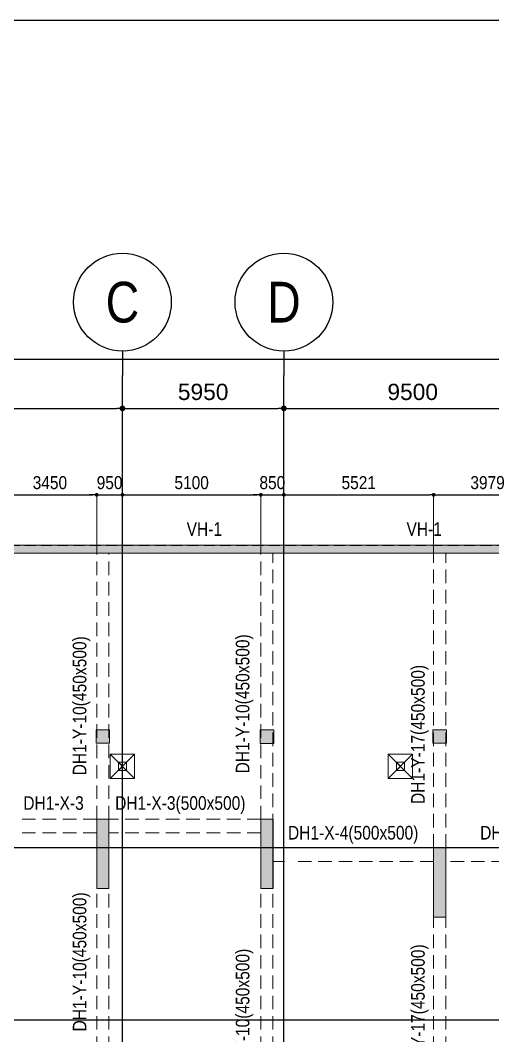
# Model space of a CAD drawing. Header units: millimetres. Extents: x 3718783 to 4027851, y 882487 to 1100782.
# Drawn here: x 3813112 to 3830529, y 1063373 to 1100782 of the extents above; entities that cross this region are included whole.
import ezdxf
from ezdxf.enums import TextEntityAlignment as Align

# ---------------------------------------------------------------- set-up
doc = ezdxf.new("R2010")
doc.units = ezdxf.units.MM
doc.header["$LTSCALE"] = 200
doc.header["$MEASUREMENT"] = 0
for name, pattern in [('CHG_XX_Cot_Ham 1$0$MB_Luoi truc$0$HTT Hidden 21', [3, 2, -1]), ('CHG_XX_Damsan_Ham 1$0$HIDDEN', [0.375, 0.25, -0.125]), ('CHG_XX_Luoi truc$0$MB_Luoi truc$0$Center101', [13, 10, -1, 1, -1]), ('HIDDEN', [0.375, 0.25, -0.125])]:
    doc.linetypes.add(name, pattern=pattern)
doc.layers.get('Defpoints').update_dxf_attribs({"color": 14, "lineweight": 0})
for name, color, linetype, lineweight in [('CHG_XX_Cot_Ham 1$0$Ap0302_PC', 150, 'Continuous', 9), ('CHG_XX_Cot_Ham 1$0$Ap0302_PC @ 1', 150, 'Continuous', 9), ('CHG_XX_Cot_Ham 1$0$Ap0302_PC @ 150', 150, 'Continuous', 9), ('CHG_XX_Cot_Ham 1$0$Ap0311_H', 8, 'Continuous', 15), ('CHG_XX_Cot_Ham 1$0$MB_Luoi truc$0$Dim 300', 1, 'Continuous', 5), ('CHG_XX_Cot_Ham 1$0$S_Concrete_Cont_2 Normal', 2, 'Continuous', 13), ('CHG_XX_Damsan_Ham 1$0$DBAO', 3, 'Continuous', 13), ('CHG_XX_Damsan_Ham 1$0$DGIONG', 4, 'Continuous', 13), ('CHG_XX_Damsan_Ham 1$0$DMo', 254, 'CHG_XX_Damsan_Ham 1$0$HIDDEN', 9), ('CHG_XX_Damsan_Ham 1$0$Star Lo Mo', 5, 'Continuous', 13), ('DMo', 254, 'HIDDEN', 9), ('MB_Luoi truc$0$Dim 300', 1, 'Continuous', 5), ('TEXT P Y', 2, 'Continuous', 15)]:
    doc.layers.add(name, color=color, linetype=linetype, lineweight=lineweight)
for name, color, linetype in [('CHG_XX_Cot_Ham 1$0$MB_Cot ham$0$Concrete Line', 6, 'Continuous'), ('CHG_XX_Cot_Ham 1$0$mb_cot tang 1-3$0$Concrete Line', 6, 'Continuous'), ('CHG_XX_Luoi truc$0$Grid', 34, 'Continuous'), ('CHG_XX_Luoi truc$0$Grid Line', 251, 'CHG_XX_Luoi truc$0$MB_Luoi truc$0$Center101'), ('mb_cot tang 1-3$0$Concrete Line', 6, 'Continuous'), ('TEXT P X', 1, 'Continuous')]:
    doc.layers.add(name, color=color, linetype=linetype)
doc.styles.add('CHG_XX_Cot_Ham 1$0$MB_Luoi truc$0$Arial_C', font='arial.ttf')
doc.styles.add('CHG_XX_Luoi truc$0$MB_Luoi truc$0$Grid A-F$0$VNI-HelveCB', font='VHELVCB_0.TTF')
doc.styles.add('MB_Luoi truc$0$Arial_C', font='arial.ttf', dxfattribs={"width": 0.85})
doc.styles.add('TTP-HelCon', font='VHELVCN_0.TTF')
doc.dimstyles.new('200', dxfattribs={"dimscale": 200, "dimtxt": 2.4, "dimasz": 0.7, "dimexe": 0.0003, "dimexo": 0, "dimgap": 1, "dimtad": 1, "dimdec": 0, "dimzin": 12, "dimdsep": 46, "dimtxsty": 'MB_Luoi truc$0$Arial_C', "dimblk": 'MB_Luoi truc$0$_Dot', "dimcen": 0.5, "dimclrd": 256, "dimclre": 8, "dimclrt": 1, "dimadec": 0, "dimazin": 0, "dimtfac": 1, "dimtdec": 0, "dimtix": 1, "dimtmove": 2, "dimatfit": 3, "dimldrblk": 'MB_Luoi truc$0$HTT Arrow 30', "dimfxl": 1, "dimtolj": 1, "dimtzin": 0, "dimlwe": -1, "dimarcsym": 0})
doc.dimstyles.new('CHG_XX_Cot_Ham 1$0$MB_Luoi truc$0$Dim 300 (A1-A2)', dxfattribs={"dimscale": 300, "dimtxt": 2, "dimasz": 0.7, "dimexe": 0, "dimexo": 1, "dimgap": 1, "dimtad": 1, "dimdec": 0, "dimzin": 12, "dimdsep": 46, "dimtxsty": 'CHG_XX_Cot_Ham 1$0$MB_Luoi truc$0$Arial_C', "dimblk": 'CHG_XX_Cot_Ham 1$0$MB_Luoi truc$0$_Dot', "dimcen": 1, "dimclrd": 256, "dimclre": 256, "dimclrt": 3, "dimadec": 0, "dimazin": 0, "dimtfac": 1, "dimtdec": 0, "dimtix": 1, "dimtmove": 2, "dimatfit": 3, "dimldrblk": 'CHG_XX_Cot_Ham 1$0$MB_Luoi truc$0$HTT Arrow 30', "dimfxl": 1, "dimtolj": 1, "dimtzin": 0, "dimarcsym": 0})

# ---------------------------------------------------------------- blocks, each defined once
blk = doc.blocks.new('*U401')
at = {"layer": 'CHG_XX_Luoi truc$0$Grid', "lineweight": -2}
blk.add_line((0, 611), (0, 608), dxfattribs=at)
blk.add_circle((0, 617), 6, dxfattribs=at)
at = {"layer": 'CHG_XX_Luoi truc$0$Grid Line'}
blk.add_line((0, 0), (0, 608), dxfattribs=at)
at = {"layer": 'CHG_XX_Luoi truc$0$Grid', "lineweight": -2, "style": 'CHG_XX_Luoi truc$0$MB_Luoi truc$0$Grid A-F$0$VNI-HelveCB'}
for tag, p in [('GRIDSUB', (0, 617)), ('GRID', (0, -9))]:
    blk.add_attdef(tag, text='', height=5, dxfattribs=at).set_placement(p, align=Align.MIDDLE)
blk = doc.blocks.new('*U403')
at = {"layer": 'CHG_XX_Luoi truc$0$Grid Line'}
blk.add_line((0, 0), (0, 438), dxfattribs=at)
at = {"layer": 'CHG_XX_Luoi truc$0$Grid', "lineweight": -2, "style": 'CHG_XX_Luoi truc$0$MB_Luoi truc$0$Grid A-F$0$VNI-HelveCB'}
for tag, p in [('GRIDSUB', (0, 447)), ('GRID', (0, -9))]:
    blk.add_attdef(tag, text='', height=5, dxfattribs=at).set_placement(p, align=Align.MIDDLE)
blk = doc.blocks.new('CHG_XX_Luoi truc')
at = {"layer": 'CHG_XX_Luoi truc$0$Grid'}
ref = blk.add_blockref('*U401', (22700, -12747), dxfattribs=dict(at, xscale=300, yscale=300, zscale=300))
ref.add_attrib('GRIDSUB', 'C', dxfattribs={"lineweight": -2, "height": 1500, "style": 'CHG_XX_Luoi truc$0$MB_Luoi truc$0$Grid A-F$0$VNI-HelveCB'}).set_placement((22700, 172353), align=Align.MIDDLE)
ref = blk.add_blockref('*U401', (28650, -12747), dxfattribs=dict(at, xscale=300, yscale=300, zscale=300))
ref.add_attrib('GRIDSUB', 'D', dxfattribs={"lineweight": -2, "height": 1500, "style": 'CHG_XX_Luoi truc$0$MB_Luoi truc$0$Grid A-F$0$VNI-HelveCB'}).set_placement((28650, 172353), align=Align.MIDDLE)
at = {"layer": 'CHG_XX_Luoi truc$0$Grid', "xscale": 300.0000000000013, "yscale": 300.0000000000013, "zscale": 300.0000000000013, "rotation": 90}
for p in [(110703, 152250), (110703, 145900)]:
    blk.add_blockref('*U403', p, dxfattribs=at)
blk = doc.blocks.new('CHG_XX_Cot_Ham 1$0$MB_Luoi truc$0$_Dot')
at = {"color": 0, "linetype": 'ByBlock', "lineweight": -2}
blk.add_line((-0.5, 0), (-1, 0), dxfattribs=at)
at = {"color": 0, "linetype": 'ByBlock', "const_width": 0.5}
blk.add_lwpolyline([(-0.25, 0, 1), (0.25, 0, 1)], format="xyb", close=True, dxfattribs=at)
blk = doc.blocks.new('*D359')
at = {"layer": 'CHG_XX_Cot_Ham 1$0$MB_Luoi truc$0$Dim 300', "lineweight": -2, "transparency": 16777216}
for p, q in [((12250, 166908), (12250, 168437)), ((12460, 168437), (22490, 168437)), ((22700, 166908), (22700, 168437))]:
    blk.add_line(p, q, dxfattribs=at)
at = {"layer": 'Defpoints', "color": 0, "transparency": 16777216}
for p in [(22700, 168437), (12250, 166608), (22700, 166608)]:
    blk.add_point(p, dxfattribs=at)
at = {"layer": 'CHG_XX_Cot_Ham 1$0$MB_Luoi truc$0$Dim 300', "lineweight": -2, "transparency": 16777216, "xscale": 210, "yscale": 210, "zscale": 210, "rotation": 180}
blk.add_blockref('CHG_XX_Cot_Ham 1$0$MB_Luoi truc$0$_Dot', (12250, 168437), dxfattribs=at)
at = {"layer": 'CHG_XX_Cot_Ham 1$0$MB_Luoi truc$0$Dim 300', "lineweight": -2, "transparency": 16777216, "xscale": 210, "yscale": 210, "zscale": 210}
blk.add_blockref('CHG_XX_Cot_Ham 1$0$MB_Luoi truc$0$_Dot', (22700, 168437), dxfattribs=at)
at = {"layer": 'CHG_XX_Cot_Ham 1$0$MB_Luoi truc$0$Dim 300', "color": 3, "transparency": 16777216, "insert": (17475, 169043), "char_height": 600, "attachment_point": 5, "style": 'CHG_XX_Cot_Ham 1$0$MB_Luoi truc$0$Arial_C'}
blk.add_mtext('\\A1;10450', dxfattribs=at)
blk = doc.blocks.new('CHG_XX_Cot_Ham 1$0$MB_Luoi truc$0$HTT Arrow 30')
blk.add_hatch(color=256).paths.add_polyline_path([(-2.5, 0.375), (-2.5, -0.375), (0, 0)])
at = {"color": 0, "linetype": 'ByBlock', "lineweight": -2}
for p, q in [((0, 0), (-2.5, 0.375)), ((-2.5, -0.375), (-2.5, 0.375)), ((0, 0), (-2.5, -0.375))]:
    blk.add_line(p, q, dxfattribs=at)
blk = doc.blocks.new('*D360')
at = {"layer": 'CHG_XX_Cot_Ham 1$0$MB_Luoi truc$0$Dim 300', "lineweight": -2, "transparency": 16777216}
for p, q in [((22700, 166908), (22700, 168437)), ((22910, 168437), (28440, 168437)), ((28650, 166908), (28650, 168437))]:
    blk.add_line(p, q, dxfattribs=at)
at = {"layer": 'Defpoints', "color": 0, "transparency": 16777216}
for p in [(28650, 168437), (22700, 166608), (28650, 166608)]:
    blk.add_point(p, dxfattribs=at)
at = {"layer": 'CHG_XX_Cot_Ham 1$0$MB_Luoi truc$0$Dim 300', "lineweight": -2, "transparency": 16777216, "xscale": 210, "yscale": 210, "zscale": 210, "rotation": 180}
blk.add_blockref('CHG_XX_Cot_Ham 1$0$MB_Luoi truc$0$_Dot', (22700, 168437), dxfattribs=at)
at = {"layer": 'CHG_XX_Cot_Ham 1$0$MB_Luoi truc$0$Dim 300', "lineweight": -2, "transparency": 16777216, "xscale": 210, "yscale": 210, "zscale": 210}
blk.add_blockref('CHG_XX_Cot_Ham 1$0$MB_Luoi truc$0$_Dot', (28650, 168437), dxfattribs=at)
at = {"layer": 'CHG_XX_Cot_Ham 1$0$MB_Luoi truc$0$Dim 300', "color": 3, "transparency": 16777216, "insert": (25675, 169043), "char_height": 600, "attachment_point": 5, "style": 'CHG_XX_Cot_Ham 1$0$MB_Luoi truc$0$Arial_C'}
blk.add_mtext('\\A1;5950', dxfattribs=at)
blk = doc.blocks.new('*D361')
at = {"layer": 'CHG_XX_Cot_Ham 1$0$MB_Luoi truc$0$Dim 300', "lineweight": -2, "transparency": 16777216}
for p, q in [((28650, 166908), (28650, 168437)), ((28860, 168437), (37940, 168437)), ((38150, 166908), (38150, 168437))]:
    blk.add_line(p, q, dxfattribs=at)
at = {"layer": 'Defpoints', "color": 0, "transparency": 16777216}
for p in [(38150, 168437), (28650, 166608), (38150, 166608)]:
    blk.add_point(p, dxfattribs=at)
at = {"layer": 'CHG_XX_Cot_Ham 1$0$MB_Luoi truc$0$Dim 300', "lineweight": -2, "transparency": 16777216, "xscale": 210, "yscale": 210, "zscale": 210, "rotation": 180}
blk.add_blockref('CHG_XX_Cot_Ham 1$0$MB_Luoi truc$0$_Dot', (28650, 168437), dxfattribs=at)
at = {"layer": 'CHG_XX_Cot_Ham 1$0$MB_Luoi truc$0$Dim 300', "lineweight": -2, "transparency": 16777216, "xscale": 210, "yscale": 210, "zscale": 210}
blk.add_blockref('CHG_XX_Cot_Ham 1$0$MB_Luoi truc$0$_Dot', (38150, 168437), dxfattribs=at)
at = {"layer": 'CHG_XX_Cot_Ham 1$0$MB_Luoi truc$0$Dim 300', "color": 3, "transparency": 16777216, "insert": (33400, 169043), "char_height": 600, "attachment_point": 5, "style": 'CHG_XX_Cot_Ham 1$0$MB_Luoi truc$0$Arial_C'}
blk.add_mtext('\\A1;9500', dxfattribs=at)
blk = doc.blocks.new('*D370')
at = {"layer": 'CHG_XX_Cot_Ham 1$0$MB_Luoi truc$0$Dim 300', "lineweight": -2, "transparency": 16777216}
for p, q in [((-10900, 166908), (-10900, 170237)), ((105840, 170237), (-10690, 170237)), ((106050, 166908), (106050, 170237))]:
    blk.add_line(p, q, dxfattribs=at)
at = {"layer": 'Defpoints', "color": 0, "transparency": 16777216}
for p in [(-10900, 170237), (-10900, 166608), (106050, 166608)]:
    blk.add_point(p, dxfattribs=at)
at = {"layer": 'CHG_XX_Cot_Ham 1$0$MB_Luoi truc$0$Dim 300', "lineweight": -2, "transparency": 16777216, "xscale": 210, "yscale": 210, "zscale": 210, "rotation": 180}
blk.add_blockref('CHG_XX_Cot_Ham 1$0$MB_Luoi truc$0$_Dot', (-10900, 170237), dxfattribs=at)
at = {"layer": 'CHG_XX_Cot_Ham 1$0$MB_Luoi truc$0$Dim 300', "lineweight": -2, "transparency": 16777216, "xscale": 210, "yscale": 210, "zscale": 210}
blk.add_blockref('CHG_XX_Cot_Ham 1$0$MB_Luoi truc$0$_Dot', (106050, 170237), dxfattribs=at)
at = {"layer": 'CHG_XX_Cot_Ham 1$0$MB_Luoi truc$0$Dim 300', "color": 3, "transparency": 16777216, "insert": (47575, 170843), "char_height": 600, "attachment_point": 5, "style": 'CHG_XX_Cot_Ham 1$0$MB_Luoi truc$0$Arial_C'}
blk.add_mtext('\\A1;116950', dxfattribs=at)
blk = doc.blocks.new('*U548')
at = {"layer": 'CHG_XX_Cot_Ham 1$0$Ap0302_PC @ 1'}
h = blk.add_hatch(color=256, dxfattribs=at)
h.dxf.hatch_style = 1
h.paths.add_polyline_path([(450, 0), (0, 0), (0, -2550), (450, -2550)])
at = {"layer": 'CHG_XX_Cot_Ham 1$0$Ap0302_PC @ 150'}
h = blk.add_hatch(color=256, dxfattribs=at)
h.dxf.hatch_style = 1
h.paths.add_polyline_path([(450, 0), (0, 0), (0, -2550), (450, -2550)])
blk = doc.blocks.new('CHG_XX_Cot_Ham 1$0$Block A_C450x2250')
at = {"layer": 'CHG_XX_Cot_Ham 1$0$Ap0302_PC'}
blk.add_lwpolyline([(450, -2550), (0, -2550), (0, 0), (450, 0)], close=True, dxfattribs=at)
blk.add_blockref('*U548', (0, 0), dxfattribs=at)
blk = doc.blocks.new('*U550')
at = {"layer": 'CHG_XX_Cot_Ham 1$0$Ap0302_PC @ 1'}
h = blk.add_hatch(color=3, dxfattribs=at)
h.dxf.hatch_style = 1
h.paths.add_polyline_path([(-250, -250), (-250, 250), (250, 250), (250, -250)])
at = {"layer": 'CHG_XX_Cot_Ham 1$0$Ap0302_PC @ 150'}
h = blk.add_hatch(color=3, dxfattribs=at)
h.dxf.hatch_style = 1
h.paths.add_polyline_path([(-250, -250), (-250, 250), (250, 250), (250, -250)])
blk = doc.blocks.new('CHG_XX_Cot_Ham 1$0$500x500')
at = {"layer": 'CHG_XX_Cot_Ham 1$0$Ap0302_PC'}
blk.add_lwpolyline([(250, -250), (250, 250), (-250, 250), (-250, -250)], close=True, dxfattribs=at)
blk.add_blockref('*U550', (0, 0), dxfattribs=at)
blk = doc.blocks.new('MB_Luoi truc$0$_Dot')
at = {"color": 0, "linetype": 'ByBlock', "lineweight": -2}
blk.add_line((-0.5, 0), (-1, 0), dxfattribs=at)
at = {"color": 0, "linetype": 'ByBlock', "const_width": 0.5}
blk.add_lwpolyline([(-0.25, 0, 1), (0.25, 0, 1)], format="xyb", close=True, dxfattribs=at)
blk = doc.blocks.new('*D50')
at = {"layer": 'Defpoints', "color": 0, "transparency": 16777216}
for p in [(3815929, 1083301), (3812479, 1081146), (3815929, 1081146)]:
    blk.add_point(p, dxfattribs=at)
at = {"layer": 'MB_Luoi truc$0$Dim 300', "color": 8, "transparency": 16777216}
for p, q in [((3812479, 1081146), (3812479, 1083301)), ((3815929, 1081146), (3815929, 1083301))]:
    blk.add_line(p, q, dxfattribs=at)
at = {"layer": 'MB_Luoi truc$0$Dim 300', "lineweight": -2, "transparency": 16777216}
blk.add_line((3812619, 1083301), (3815789, 1083301), dxfattribs=at)
at = {"layer": 'MB_Luoi truc$0$Dim 300', "lineweight": -2, "transparency": 16777216, "xscale": 140, "yscale": 140, "zscale": 140, "rotation": 180}
blk.add_blockref('MB_Luoi truc$0$_Dot', (3812479, 1083301), dxfattribs=at)
at = {"layer": 'MB_Luoi truc$0$Dim 300', "lineweight": -2, "transparency": 16777216, "xscale": 140, "yscale": 140, "zscale": 140}
blk.add_blockref('MB_Luoi truc$0$_Dot', (3815929, 1083301), dxfattribs=at)
at = {"layer": 'MB_Luoi truc$0$Dim 300', "color": 1, "transparency": 16777216, "insert": (3814204, 1083746), "char_height": 480, "attachment_point": 5, "style": 'MB_Luoi truc$0$Arial_C'}
blk.add_mtext('\\A1;3450', dxfattribs=at)
blk = doc.blocks.new('MB_Luoi truc$0$HTT Arrow 30')
blk.add_hatch(color=256).paths.add_polyline_path([(-2.5, 0.375), (-2.5, -0.375), (0, 0)])
at = {"color": 0, "linetype": 'ByBlock', "lineweight": -2}
for p, q in [((0, 0), (-2.5, 0.375)), ((-2.5, -0.375), (-2.5, 0.375)), ((0, 0), (-2.5, -0.375))]:
    blk.add_line(p, q, dxfattribs=at)
blk = doc.blocks.new('*D51')
at = {"layer": 'Defpoints', "color": 0, "transparency": 16777216}
for p in [(3816879, 1083301), (3815929, 1081146), (3816879, 1081146)]:
    blk.add_point(p, dxfattribs=at)
at = {"layer": 'MB_Luoi truc$0$Dim 300', "lineweight": -2, "transparency": 16777216}
for p, q in [((3815789, 1083301), (3815649, 1083301)), ((3815929, 1083301), (3816879, 1083301)), ((3817019, 1083301), (3817159, 1083301))]:
    blk.add_line(p, q, dxfattribs=at)
at = {"layer": 'MB_Luoi truc$0$Dim 300', "color": 8, "transparency": 16777216}
for p, q in [((3815929, 1081146), (3815929, 1083301)), ((3816879, 1081146), (3816879, 1083301))]:
    blk.add_line(p, q, dxfattribs=at)
at = {"layer": 'MB_Luoi truc$0$Dim 300', "lineweight": -2, "transparency": 16777216, "xscale": 140, "yscale": 140, "zscale": 140}
blk.add_blockref('MB_Luoi truc$0$_Dot', (3815929, 1083301), dxfattribs=at)
at = {"layer": 'MB_Luoi truc$0$Dim 300', "lineweight": -2, "transparency": 16777216, "xscale": 140, "yscale": 140, "zscale": 140, "rotation": 180}
blk.add_blockref('MB_Luoi truc$0$_Dot', (3816879, 1083301), dxfattribs=at)
at = {"layer": 'MB_Luoi truc$0$Dim 300', "color": 1, "transparency": 16777216, "insert": (3816404, 1083746), "char_height": 480, "attachment_point": 5, "style": 'MB_Luoi truc$0$Arial_C'}
blk.add_mtext('\\A1;950', dxfattribs=at)
blk = doc.blocks.new('*D52')
at = {"layer": 'Defpoints', "color": 0, "transparency": 16777216}
for p in [(3821979, 1083301), (3816879, 1081146), (3821979, 1081146)]:
    blk.add_point(p, dxfattribs=at)
at = {"layer": 'MB_Luoi truc$0$Dim 300', "color": 8, "transparency": 16777216}
for p, q in [((3816879, 1081146), (3816879, 1083301)), ((3821979, 1081146), (3821979, 1083301))]:
    blk.add_line(p, q, dxfattribs=at)
at = {"layer": 'MB_Luoi truc$0$Dim 300', "lineweight": -2, "transparency": 16777216}
blk.add_line((3817019, 1083301), (3821839, 1083301), dxfattribs=at)
at = {"layer": 'MB_Luoi truc$0$Dim 300', "lineweight": -2, "transparency": 16777216, "xscale": 140, "yscale": 140, "zscale": 140, "rotation": 180}
blk.add_blockref('MB_Luoi truc$0$_Dot', (3816879, 1083301), dxfattribs=at)
at = {"layer": 'MB_Luoi truc$0$Dim 300', "lineweight": -2, "transparency": 16777216, "xscale": 140, "yscale": 140, "zscale": 140}
blk.add_blockref('MB_Luoi truc$0$_Dot', (3821979, 1083301), dxfattribs=at)
at = {"layer": 'MB_Luoi truc$0$Dim 300', "color": 1, "transparency": 16777216, "insert": (3819429, 1083746), "char_height": 480, "attachment_point": 5, "style": 'MB_Luoi truc$0$Arial_C'}
blk.add_mtext('\\A1;5100', dxfattribs=at)
blk = doc.blocks.new('*D53')
at = {"layer": 'Defpoints', "color": 0, "transparency": 16777216}
for p in [(3822829, 1083301), (3821979, 1081146), (3822829, 1081146)]:
    blk.add_point(p, dxfattribs=at)
at = {"layer": 'MB_Luoi truc$0$Dim 300', "lineweight": -2, "transparency": 16777216}
for p, q in [((3821839, 1083301), (3821699, 1083301)), ((3821979, 1083301), (3822829, 1083301)), ((3822969, 1083301), (3823109, 1083301))]:
    blk.add_line(p, q, dxfattribs=at)
at = {"layer": 'MB_Luoi truc$0$Dim 300', "color": 8, "transparency": 16777216}
for p, q in [((3821979, 1081146), (3821979, 1083301)), ((3822829, 1081146), (3822829, 1083301))]:
    blk.add_line(p, q, dxfattribs=at)
at = {"layer": 'MB_Luoi truc$0$Dim 300', "lineweight": -2, "transparency": 16777216, "xscale": 140, "yscale": 140, "zscale": 140}
blk.add_blockref('MB_Luoi truc$0$_Dot', (3821979, 1083301), dxfattribs=at)
at = {"layer": 'MB_Luoi truc$0$Dim 300', "lineweight": -2, "transparency": 16777216, "xscale": 140, "yscale": 140, "zscale": 140, "rotation": 180}
blk.add_blockref('MB_Luoi truc$0$_Dot', (3822829, 1083301), dxfattribs=at)
at = {"layer": 'MB_Luoi truc$0$Dim 300', "color": 1, "transparency": 16777216, "insert": (3822404, 1083746), "char_height": 480, "attachment_point": 5, "style": 'MB_Luoi truc$0$Arial_C'}
blk.add_mtext('\\A1;850', dxfattribs=at)
blk = doc.blocks.new('*D54')
at = {"layer": 'Defpoints', "color": 0, "transparency": 16777216}
for p in [(3828350, 1083301), (3822829, 1081146), (3828350, 1081146)]:
    blk.add_point(p, dxfattribs=at)
at = {"layer": 'MB_Luoi truc$0$Dim 300', "color": 8, "transparency": 16777216}
for p, q in [((3822829, 1081146), (3822829, 1083301)), ((3828350, 1081146), (3828350, 1083301))]:
    blk.add_line(p, q, dxfattribs=at)
at = {"layer": 'MB_Luoi truc$0$Dim 300', "lineweight": -2, "transparency": 16777216}
blk.add_line((3822969, 1083301), (3828210, 1083301), dxfattribs=at)
at = {"layer": 'MB_Luoi truc$0$Dim 300', "lineweight": -2, "transparency": 16777216, "xscale": 140, "yscale": 140, "zscale": 140, "rotation": 180}
blk.add_blockref('MB_Luoi truc$0$_Dot', (3822829, 1083301), dxfattribs=at)
at = {"layer": 'MB_Luoi truc$0$Dim 300', "lineweight": -2, "transparency": 16777216, "xscale": 140, "yscale": 140, "zscale": 140}
blk.add_blockref('MB_Luoi truc$0$_Dot', (3828350, 1083301), dxfattribs=at)
at = {"layer": 'MB_Luoi truc$0$Dim 300', "color": 1, "transparency": 16777216, "insert": (3825589, 1083746), "char_height": 480, "attachment_point": 5, "style": 'MB_Luoi truc$0$Arial_C'}
blk.add_mtext('\\A1;5521', dxfattribs=at)
blk = doc.blocks.new('*D55')
at = {"layer": 'Defpoints', "color": 0, "transparency": 16777216}
for p in [(3832329, 1083301), (3828350, 1081146), (3832329, 1081146)]:
    blk.add_point(p, dxfattribs=at)
at = {"layer": 'MB_Luoi truc$0$Dim 300', "color": 8, "transparency": 16777216}
for p, q in [((3828350, 1081146), (3828350, 1083301)), ((3832329, 1081146), (3832329, 1083301))]:
    blk.add_line(p, q, dxfattribs=at)
at = {"layer": 'MB_Luoi truc$0$Dim 300', "lineweight": -2, "transparency": 16777216}
blk.add_line((3828490, 1083301), (3832189, 1083301), dxfattribs=at)
at = {"layer": 'MB_Luoi truc$0$Dim 300', "lineweight": -2, "transparency": 16777216, "xscale": 140, "yscale": 140, "zscale": 140, "rotation": 180}
blk.add_blockref('MB_Luoi truc$0$_Dot', (3828350, 1083301), dxfattribs=at)
at = {"layer": 'MB_Luoi truc$0$Dim 300', "lineweight": -2, "transparency": 16777216, "xscale": 140, "yscale": 140, "zscale": 140}
blk.add_blockref('MB_Luoi truc$0$_Dot', (3832329, 1083301), dxfattribs=at)
at = {"layer": 'MB_Luoi truc$0$Dim 300', "color": 1, "transparency": 16777216, "insert": (3830339, 1083746), "char_height": 480, "attachment_point": 5, "style": 'MB_Luoi truc$0$Arial_C'}
blk.add_mtext('\\A1;3979', dxfattribs=at)
blk = doc.blocks.new('CHG_XX_Cot_Ham 1')
at = {"layer": 'CHG_XX_Cot_Ham 1$0$Ap0311_H'}
h = blk.add_hatch(color=256, dxfattribs=at)
h.dxf.hatch_style = 1
h.paths.add_polyline_path([(99639.2, 163400), (-10900, 163400), (-10900, 85450), (-300, 85450), (-300, 84050), (32350, 84050), (32350, -9000), (103575.5, -9000), (106050, -6022), (106050, 158254.3)])
h.paths.add_polyline_path([(99533.7, 163100), (105750, 158110.4), (105750, 90450), (105650, 90450), (105650, 90450), (105750, 90450), (105750, 13850), (105750, 13825.9), (105750, -5913.6), (103434.7, -8700), (93600, -8700), (32650, -8700), (32650, 84350), (0, 84350), (0, 85750), (-10600, 85750), (-10600, 163100), (93600, 163100)], flags=16)
at = {"layer": 'CHG_XX_Cot_Ham 1$0$Ap0302_PC'}
blk.add_lwpolyline([(32350, 84050), (-300, 84050), (-300, 85450), (-10900, 85450), (-10900, 163400), (99639.2, 163400), (106050, 158254.3), (106050, -6022), (103575.5, -9000), (32350, -9000)], close=True, dxfattribs=at)
blk.add_lwpolyline([(105750, 90444), (105750, -5913.6), (103434.7, -8700), (32650, -8700), (32650, 84350), (0, 84350), (0, 85750), (-10600, 85750), (-10600, 163100), (99533.7, 163100), (105750, 158110.4), (105750, 127475.9)], dxfattribs=at)
at = {"layer": 'CHG_XX_Cot_Ham 1$0$MB_Cot ham$0$Concrete Line', "linetype": 'CHG_XX_Cot_Ham 1$0$MB_Luoi truc$0$HTT Hidden 21'}
blk.add_lwpolyline([(99639.2, 163400), (106050, 158254.3), (106050, -6022), (103575.5, -9000), (32350, -9000), (32350, 84050), (-300, 84050), (-300, 85450), (-10900, 85450), (-10900, 163400)], close=True, dxfattribs=at)
at = {"layer": 'CHG_XX_Cot_Ham 1$0$Ap0302_PC'}
for p in [(21750, 153300), (27800, 153300), (34171, 152250)]:
    blk.add_blockref('CHG_XX_Cot_Ham 1$0$Block A_C450x2250', p, dxfattribs=at)
at = {"layer": 'CHG_XX_Cot_Ham 1$0$mb_cot tang 1-3$0$Concrete Line'}
blk.add_blockref('CHG_XX_Luoi truc', (0, 0), dxfattribs=at)
at = {"layer": 'CHG_XX_Cot_Ham 1$0$S_Concrete_Cont_2 Normal'}
for p in [(21975, 156350), (28025, 156343.1), (34398, 156350)]:
    blk.add_blockref('CHG_XX_Cot_Ham 1$0$500x500', p, dxfattribs=at)
at = {"layer": 'CHG_XX_Cot_Ham 1$0$MB_Luoi truc$0$Dim 300'}
for base, p1, p2, picture, middle in [((-10900, 170237), (106050, 166608.3), (-10900, 166608.3), '*D370', (47575, 170843.4)), ((22700, 168437), (12250, 166608.3), (22700, 166608.3), '*D359', (17475, 169043.4)), ((28650, 168437), (22700, 166608.3), (28650, 166608.3), '*D360', (25675, 169043.4)), ((38150, 168437), (28650, 166608.3), (38150, 166608.3), '*D361', (33400, 169043.4))]:
    dim = blk.add_linear_dim(base=base, p1=p1, p2=p2, dimstyle='CHG_XX_Cot_Ham 1$0$MB_Luoi truc$0$Dim 300 (A1-A2)', dxfattribs=at)
    dim.commit()
    dim.dimension.update_dxf_attribs({"geometry": picture, "text_midpoint": middle})
blk = doc.blocks.new('CHG_XX_Damsan_Ham 1', base_point=(3089256, -609981))
at = {"layer": 'CHG_XX_Damsan_Ham 1$0$DBAO'}
blk.add_lwpolyline([(-10900, 85450), (-10900, 163400), (99639, 163400), (106050, 158250), (106050, -6022), (103576, -9000), (32350, -9000), (32350, 84050), (-300, 84050), (-300, 85450), (-10900, 85450)], dxfattribs=at)
at = {"layer": 'CHG_XX_Damsan_Ham 1$0$DMo', "ltscale": 10}
for p, q in [((21750, 153300), (21750, 163100)), ((22200, 153300), (22200, 163100)), ((27800, 153300), (27800, 163100)), ((28250, 152250), (28250, 163100)), ((34171, 152250), (34171, 163100)), ((34621, 152250), (34621, 163100)), ((21750, 153300), (18750, 153300)), ((27800, 153300), (22200, 153300)), ((21750, 152800), (18750, 152800)), ((21750, 141050), (21750, 152800)), ((22200, 141050), (22200, 152800)), ((27800, 152800), (22200, 152800)), ((27800, 141050), (27800, 152800)), ((34171, 152250), (28250, 152250)), ((40550, 152250), (34621, 152250)), ((28250, 141050), (28250, 151750)), ((28675, 151750), (28250, 151750)), ((34171, 151750), (29175, 151750)), ((34171, 141050), (34171, 151750)), ((34621, 141050), (34621, 151750)), ((40550, 151750), (34621, 151750))]:
    blk.add_line(p, q, dxfattribs=at)
at = {"layer": 'CHG_XX_Damsan_Ham 1$0$Star Lo Mo'}
for p, q in [((22248, 154800), (23148, 155700)), ((22248, 155700), (23148, 154800)), ((32498, 154800), (33398, 155700)), ((32498, 155700), (33398, 154800))]:
    blk.add_line(p, q, dxfattribs=at)
for points in [[(22248, 155700), (23148, 155700), (23148, 154800), (22248, 154800)], [(32498, 155700), (33398, 155700), (33398, 154800), (32498, 154800)], [(22548, 155400), (22849, 155400), (22849, 155099), (22548, 155099)], [(32798, 155400), (33099, 155400), (33099, 155099), (32798, 155099)]]:
    blk.add_lwpolyline(points, close=True, dxfattribs=at)
for points in [[(22548, 155099), (22848, 155400)], [(22548, 155400), (22849, 155099)], [(32798, 155099), (33098, 155400)], [(32798, 155400), (33099, 155099)]]:
    blk.add_lwpolyline(points, dxfattribs=at)
at = {"layer": 'CHG_XX_Damsan_Ham 1$0$DGIONG'}
blk.add_blockref('CHG_XX_Cot_Ham 1', (0, 0), dxfattribs=at)

msp = doc.modelspace()

# ---------------------------------------------------------------- linework, layer by layer
at = {"layer": 'TEXT P X'}
msp.add_lwpolyline([(3718783.10303, 1100782.32974), (4027850.60312, 1100782.32974), (4027850.60312, 882487.32968), (3718783.10303, 882487.32968)], close=True, dxfattribs=at)

# ---------------------------------------------------------------- block references
at = {"layer": 'DMo'}
msp.add_blockref('CHG_XX_Damsan_Ham 1', (6883434.59583, 308064.69934), dxfattribs=at)
at = {"layer": 'mb_cot tang 1-3$0$Concrete Line'}
msp.add_blockref('CHG_XX_Cot_Ham 1', (3794178.65102, 918045.71079), dxfattribs=at)
msp.add_blockref('CHG_XX_Cot_Ham 1', (3794178.65102, 918045.71079), dxfattribs=at)

# ---------------------------------------------------------------- texts
at = {"layer": 'TEXT P X', "style": 'TTP-HelCon'}
for s, p in [('VH-1', (3819244.43344, 1081789.05358)), ('VH-1', (3827351.43344, 1081789.05358)), ('DH1-X-3', (3813223.58759, 1071695.36388)), ('DH1-X-3(500x500)', (3816607.96609, 1071695.36388)), ('DH1-X-4(500x500)', (3822981.39361, 1070600.80679)), ('DH1-X-4', (3830065.27211, 1070600.80679))]:
    msp.add_text(s, height=500, dxfattribs=at).set_placement(p)
at = {"layer": 'TEXT P Y', "style": 'TTP-HelCon'}
for s, p in [('DH1-Y-10(450x500)', (3815547.3325, 1072964.9805)), ('DH1-Y-10(450x500)', (3821557.203, 1073035.945)), ('DH1-Y-17(450x500)', (3828021.146, 1071908.528)), ('DH1-Y-10(450x500)', (3815547.3325, 1063529.021)), ('DH1-Y-10(450x500)', (3821557.203, 1061452.7815)), ('DH1-Y-17(450x500)', (3828021.146, 1061613.5805))]:
    msp.add_text(s, height=500, rotation=90, dxfattribs=at).set_placement(p)

# ---------------------------------------------------------------- dimensions: what is measured, and where the dimension line sits
at = {"layer": 'MB_Luoi truc$0$Dim 300'}
for base, p1, p2, picture, middle in [((3815928.65102, 1083301.1085), (3812478.65102, 1081145.71079), (3815928.65102, 1081145.71079), '*D50', (3814203.65102, 1083746.34724)), ((3816878.65102, 1083301.1085), (3815928.65102, 1081145.71079), (3816878.65102, 1081145.71079), '*D51', (3816403.65102, 1083746.18353)), ((3821978.65102, 1083301.1085), (3816878.65102, 1081145.71079), (3821978.65102, 1081145.71079), '*D52', (3819428.65102, 1083746.18353)), ((3822828.65102, 1083301.1085), (3821978.65102, 1081145.71079), (3822828.65102, 1081145.71079), '*D53', (3822403.65102, 1083746.18353)), ((3828349.65102, 1083301.1085), (3822828.65102, 1081145.71079), (3828349.65102, 1081145.71079), '*D54', (3825589.15102, 1083746.18353)), ((3832328.65102, 1083301.1085), (3828349.65102, 1081145.71079), (3832328.65102, 1081145.71079), '*D55', (3830339.15102, 1083746.34724))]:
    dim = msp.add_linear_dim(base=base, p1=p1, p2=p2, dimstyle='200', override={"dimarcsym": 1}, dxfattribs=at)
    dim.commit()
    dim.dimension.update_dxf_attribs({"geometry": picture, "text_midpoint": middle})

doc.saveas('drawing.dxf')
